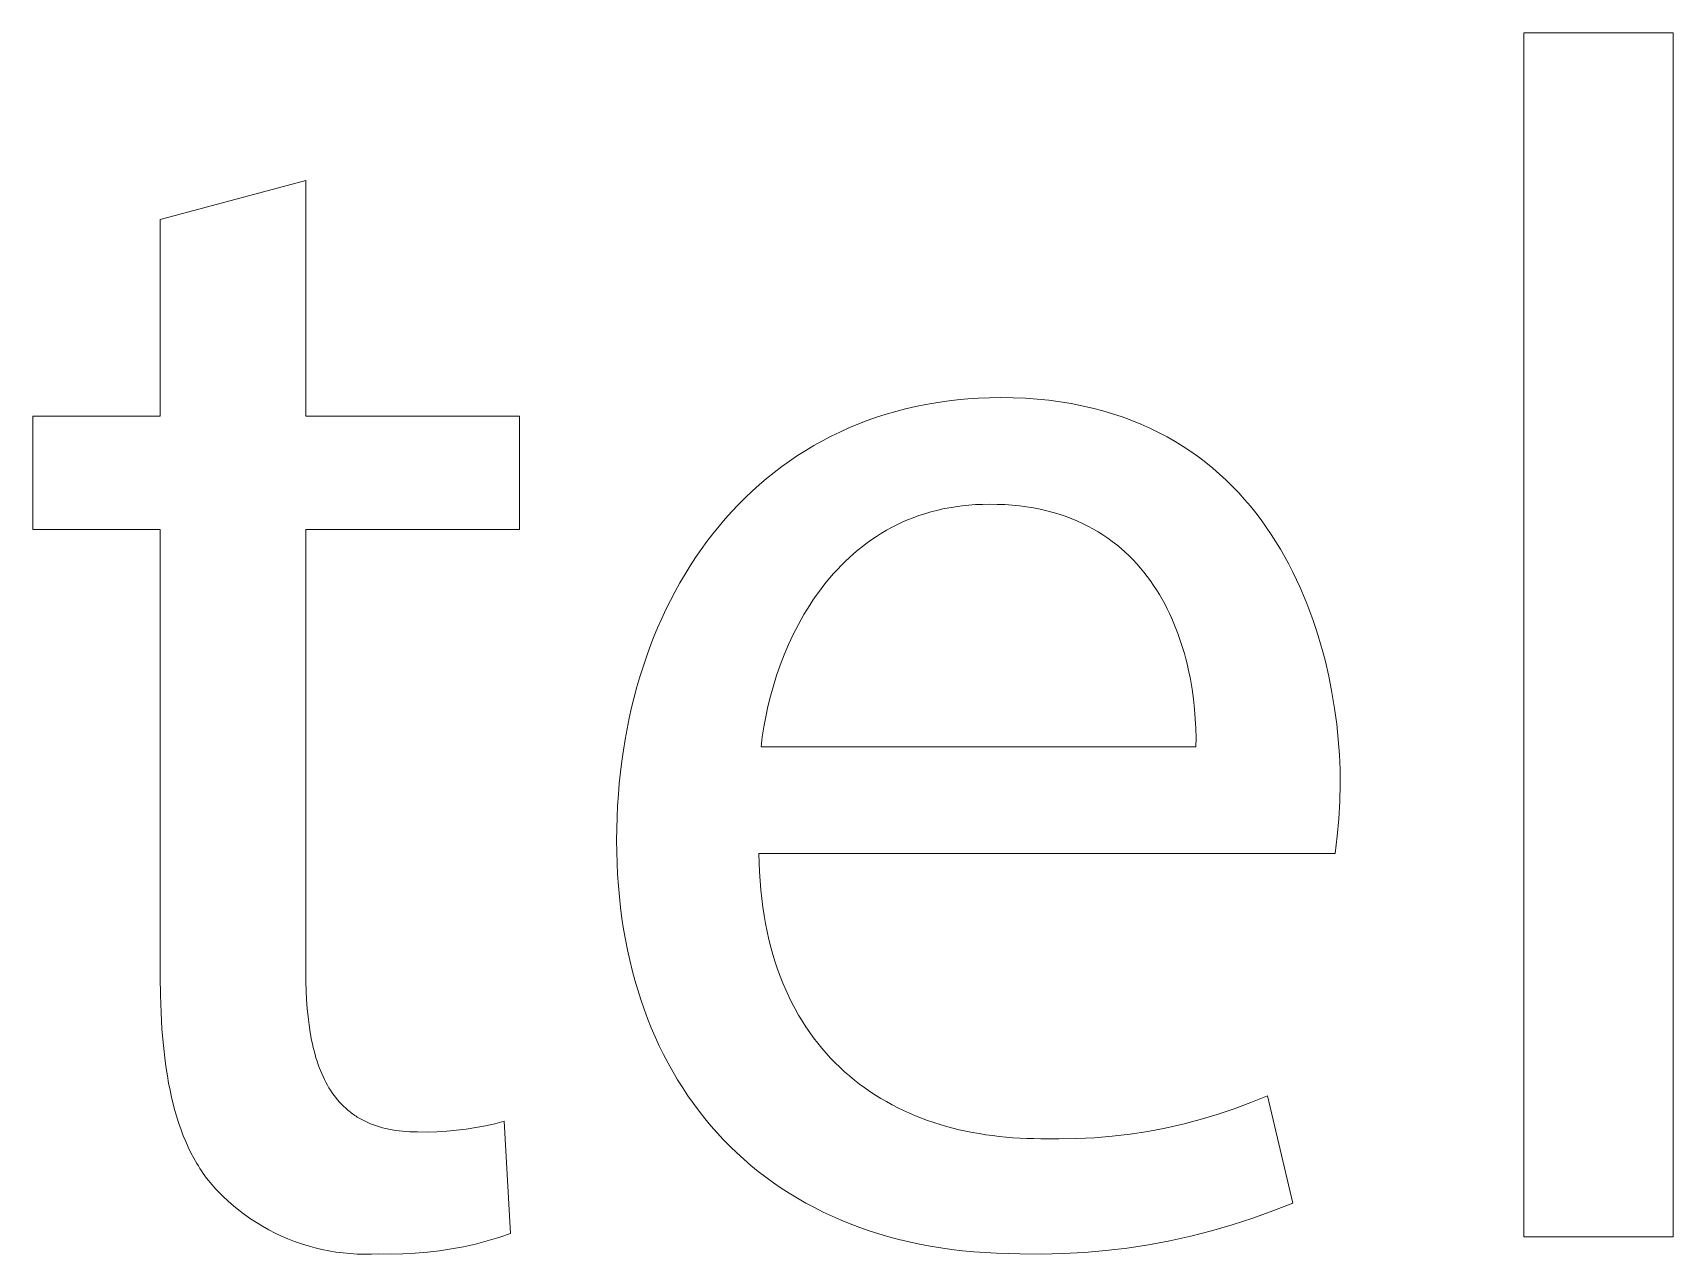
# Model space of a CAD drawing. Header units: millimetres. Extents: x 4001 to 9794, y -321 to 3726.
# Drawn here: x 9116.4 to 9172.5, y -224.9 to -183.2 of the extents above; entities that cross this region are included whole.
import ezdxf

# ---------------------------------------------------------------- set-up
doc = ezdxf.new("R2010")
doc.units = ezdxf.units.MM
doc.header["$MEASUREMENT"] = 0
doc.layers.add('Domyślny', color=7, linetype='Continuous', true_color=0x000000)

msp = doc.modelspace()

# ---------------------------------------------------------------- linework, layer by layer
at = {"layer": 'Domyślny', "color": 18, "lineweight": 15, "true_color": 0x000000}
for p, q in [((9167.342, -183.159), (9172.454, -183.159)), ((9167.342, -224.343), (9167.342, -183.159)), ((9172.454, -183.159), (9172.454, -224.343)), ((9120.713, -189.544), (9125.689, -188.213)), ((9125.689, -188.213), (9125.689, -196.276)), ((9120.713, -196.276), (9120.713, -189.544)), ((9147.242, -195.81), (9147.599, -195.757)), ((9147.599, -195.757), (9147.961, -195.715)), ((9147.961, -195.715), (9148.328, -195.681)), ((9148.328, -195.681), (9148.699, -195.657)), ((9148.699, -195.657), (9149.075, -195.642)), ((9149.075, -195.642), (9149.456, -195.638)), ((9149.456, -195.638), (9149.882, -195.643)), ((9149.882, -195.643), (9150.298, -195.661)), ((9150.298, -195.661), (9150.704, -195.69)), ((9150.704, -195.69), (9151.1, -195.729)), ((9151.1, -195.729), (9151.487, -195.78)), ((9151.487, -195.78), (9151.864, -195.841)), ((9116.353, -200.153), (9116.353, -196.276)), ((9116.353, -196.276), (9120.713, -196.276)), ((9125.689, -196.276), (9133, -196.276)), ((9133, -196.276), (9133, -200.153)), ((9144.886, -196.423), (9145.207, -196.309)), ((9145.207, -196.309), (9145.533, -196.204)), ((9145.533, -196.204), (9145.865, -196.108)), ((9145.865, -196.108), (9146.202, -196.02)), ((9146.202, -196.02), (9146.544, -195.941)), ((9146.544, -195.941), (9146.891, -195.871)), ((9146.891, -195.871), (9147.242, -195.81)), ((9151.864, -195.841), (9152.233, -195.913)), ((9152.233, -195.913), (9152.592, -195.994)), ((9152.592, -195.994), (9152.942, -196.085)), ((9152.942, -196.085), (9153.282, -196.186)), ((9153.282, -196.186), (9153.614, -196.296)), ((9153.614, -196.296), (9153.938, -196.416)), ((9143.653, -196.959), (9143.953, -196.813)), ((9143.953, -196.813), (9144.259, -196.675)), ((9144.259, -196.675), (9144.57, -196.545)), ((9144.57, -196.545), (9144.886, -196.423)), ((9153.938, -196.416), (9154.252, -196.544)), ((9154.252, -196.544), (9154.558, -196.68)), ((9154.558, -196.68), (9154.856, -196.825)), ((9154.856, -196.825), (9155.145, -196.978)), ((9142.507, -197.621), (9142.785, -197.444)), ((9142.785, -197.444), (9143.069, -197.275)), ((9143.069, -197.275), (9143.359, -197.113)), ((9143.359, -197.113), (9143.653, -196.959)), ((9155.145, -196.978), (9155.425, -197.139)), ((9155.425, -197.139), (9155.698, -197.307)), ((9155.698, -197.307), (9155.962, -197.482)), ((9141.706, -198.196), (9141.967, -197.997)), ((9141.967, -197.997), (9142.234, -197.805)), ((9142.234, -197.805), (9142.507, -197.621)), ((9155.962, -197.482), (9156.218, -197.665)), ((9156.218, -197.665), (9156.467, -197.854)), ((9156.467, -197.854), (9156.708, -198.05)), ((9141.2, -198.615), (9141.45, -198.402)), ((9141.45, -198.402), (9141.706, -198.196)), ((9156.708, -198.05), (9156.94, -198.252)), ((9156.94, -198.252), (9157.166, -198.46)), ((9157.166, -198.46), (9157.384, -198.674)), ((9140.484, -199.295), (9140.717, -199.061)), ((9140.717, -199.061), (9140.955, -198.835)), ((9140.955, -198.835), (9141.2, -198.615)), ((9157.384, -198.674), (9157.594, -198.894)), ((9157.594, -198.894), (9157.797, -199.119)), ((9157.797, -199.119), (9157.993, -199.348)), ((9140.036, -199.781), (9140.257, -199.534)), ((9140.257, -199.534), (9140.484, -199.295)), ((9146.658, -199.674), (9146.463, -199.745)), ((9146.857, -199.608), (9146.658, -199.674)), ((9147.06, -199.548), (9146.857, -199.608)), ((9147.266, -199.494), (9147.06, -199.548)), ((9147.477, -199.446), (9147.266, -199.494)), ((9147.693, -199.404), (9147.477, -199.446)), ((9147.912, -199.367), (9147.693, -199.404)), ((9148.135, -199.337), (9147.912, -199.367)), ((9148.363, -199.314), (9148.135, -199.337)), ((9148.594, -199.297), (9148.363, -199.314)), ((9148.83, -199.287), (9148.594, -199.297)), ((9149.071, -199.283), (9148.83, -199.287)), ((9149.337, -199.287), (9149.071, -199.283)), ((9149.597, -199.298), (9149.337, -199.287)), ((9149.851, -199.316), (9149.597, -199.298)), ((9150.098, -199.341), (9149.851, -199.316)), ((9150.339, -199.373), (9150.098, -199.341)), ((9150.575, -199.411), (9150.339, -199.373)), ((9150.804, -199.456), (9150.575, -199.411)), ((9151.028, -199.507), (9150.804, -199.456)), ((9151.245, -199.564), (9151.028, -199.507)), ((9151.457, -199.627), (9151.245, -199.564)), ((9151.663, -199.696), (9151.457, -199.627)), ((9151.863, -199.771), (9151.663, -199.696)), ((9157.993, -199.348), (9158.182, -199.583)), ((9158.182, -199.583), (9158.363, -199.822)), ((9120.713, -200.153), (9116.353, -200.153)), ((9120.713, -215.47), (9120.713, -200.153)), ((9133, -200.153), (9125.689, -200.153)), ((9125.689, -200.153), (9125.689, -215.296)), ((9139.612, -200.292), (9139.821, -200.033)), ((9139.821, -200.033), (9140.036, -199.781)), ((9145.377, -200.277), (9145.209, -200.383)), ((9145.548, -200.176), (9145.377, -200.277)), ((9145.723, -200.08), (9145.548, -200.176)), ((9145.902, -199.989), (9145.723, -200.08)), ((9146.085, -199.902), (9145.902, -199.989)), ((9146.272, -199.821), (9146.085, -199.902)), ((9146.463, -199.745), (9146.272, -199.821)), ((9152.058, -199.851), (9151.863, -199.771)), ((9152.247, -199.937), (9152.058, -199.851)), ((9152.431, -200.028), (9152.247, -199.937)), ((9152.61, -200.124), (9152.431, -200.028)), ((9152.783, -200.224), (9152.61, -200.124)), ((9152.951, -200.33), (9152.783, -200.224)), ((9158.363, -199.822), (9158.538, -200.066)), ((9158.538, -200.066), (9158.706, -200.313)), ((9139.021, -201.104), (9139.212, -200.828)), ((9139.212, -200.828), (9139.409, -200.557)), ((9139.409, -200.557), (9139.612, -200.292)), ((9144.73, -200.724), (9144.577, -200.846)), ((9144.886, -200.606), (9144.73, -200.724)), ((9145.046, -200.492), (9144.886, -200.606)), ((9145.209, -200.383), (9145.046, -200.492)), ((9153.113, -200.44), (9152.951, -200.33)), ((9153.271, -200.554), (9153.113, -200.44)), ((9153.423, -200.673), (9153.271, -200.554)), ((9153.571, -200.796), (9153.423, -200.673)), ((9153.713, -200.923), (9153.571, -200.796)), ((9158.706, -200.313), (9158.867, -200.564)), ((9158.867, -200.564), (9159.022, -200.819)), ((9159.022, -200.819), (9159.17, -201.077)), ((9138.658, -201.675), (9138.837, -201.387)), ((9138.837, -201.387), (9139.021, -201.104)), ((9144.005, -201.371), (9143.871, -201.511)), ((9144.142, -201.234), (9144.005, -201.371)), ((9144.284, -201.101), (9144.142, -201.234)), ((9144.429, -200.972), (9144.284, -201.101)), ((9144.577, -200.846), (9144.429, -200.972)), ((9153.851, -201.053), (9153.713, -200.923)), ((9153.984, -201.188), (9153.851, -201.053)), ((9154.112, -201.325), (9153.984, -201.188)), ((9154.235, -201.466), (9154.112, -201.325)), ((9159.17, -201.077), (9159.311, -201.338)), ((9159.311, -201.338), (9159.447, -201.602)), ((9138.486, -201.968), (9138.658, -201.675)), ((9143.49, -201.948), (9143.37, -202.1)), ((9143.613, -201.799), (9143.49, -201.948)), ((9143.74, -201.654), (9143.613, -201.799)), ((9143.871, -201.511), (9143.74, -201.654)), ((9154.354, -201.61), (9154.235, -201.466)), ((9154.469, -201.758), (9154.354, -201.61)), ((9154.579, -201.908), (9154.469, -201.758)), ((9154.684, -202.06), (9154.579, -201.908)), ((9159.447, -201.602), (9159.576, -201.868)), ((9159.576, -201.868), (9159.699, -202.136)), ((9138.16, -202.572), (9138.32, -202.268)), ((9138.32, -202.268), (9138.486, -201.968)), ((9143.141, -202.41), (9143.032, -202.569)), ((9143.254, -202.254), (9143.141, -202.41)), ((9143.37, -202.1), (9143.254, -202.254)), ((9154.785, -202.215), (9154.684, -202.06)), ((9154.882, -202.373), (9154.785, -202.215)), ((9154.975, -202.533), (9154.882, -202.373)), ((9159.699, -202.136), (9159.816, -202.407)), ((9159.816, -202.407), (9159.927, -202.679)), ((9137.86, -203.196), (9138.007, -202.881)), ((9138.007, -202.881), (9138.16, -202.572)), ((9142.725, -203.058), (9142.629, -203.225)), ((9142.824, -202.893), (9142.725, -203.058)), ((9142.926, -202.73), (9142.824, -202.893)), ((9143.032, -202.569), (9142.926, -202.73)), ((9155.063, -202.695), (9154.975, -202.533)), ((9155.148, -202.858), (9155.063, -202.695)), ((9155.228, -203.024), (9155.148, -202.858)), ((9155.305, -203.191), (9155.228, -203.024)), ((9159.927, -202.679), (9160.032, -202.953)), ((9160.032, -202.953), (9160.131, -203.228)), ((9137.585, -203.84), (9137.719, -203.516)), ((9137.719, -203.516), (9137.86, -203.196)), ((9142.447, -203.564), (9142.362, -203.735)), ((9142.537, -203.394), (9142.447, -203.564)), ((9142.629, -203.225), (9142.537, -203.394)), ((9155.378, -203.36), (9155.305, -203.191)), ((9155.446, -203.529), (9155.378, -203.36)), ((9155.512, -203.7), (9155.446, -203.529)), ((9160.131, -203.228), (9160.225, -203.504)), ((9160.225, -203.504), (9160.313, -203.781)), ((9137.337, -204.503), (9137.458, -204.169)), ((9137.458, -204.169), (9137.585, -203.84)), ((9142.2, -204.081), (9142.051, -204.432)), ((9142.279, -203.908), (9142.2, -204.081)), ((9142.362, -203.735), (9142.279, -203.908)), ((9155.573, -203.872), (9155.512, -203.7)), ((9155.631, -204.045), (9155.573, -203.872)), ((9155.685, -204.218), (9155.631, -204.045)), ((9160.313, -203.781), (9160.396, -204.058)), ((9160.396, -204.058), (9160.474, -204.336)), ((9137.222, -204.842), (9137.337, -204.503)), ((9142.051, -204.432), (9141.915, -204.785)), ((9155.736, -204.392), (9155.685, -204.218)), ((9155.784, -204.566), (9155.736, -204.392)), ((9155.828, -204.74), (9155.784, -204.566)), ((9155.869, -204.915), (9155.828, -204.74)), ((9160.474, -204.336), (9160.546, -204.614)), ((9160.546, -204.614), (9160.675, -205.168)), ((9137.013, -205.531), (9137.115, -205.184)), ((9137.115, -205.184), (9137.222, -204.842)), ((9141.791, -205.139), (9141.679, -205.495)), ((9141.915, -204.785), (9141.791, -205.139)), ((9155.941, -205.263), (9155.869, -204.915)), ((9156, -205.609), (9155.941, -205.263)), ((9160.675, -205.168), (9160.784, -205.719)), ((9136.831, -206.238), (9136.919, -205.883)), ((9136.919, -205.883), (9137.013, -205.531)), ((9141.58, -205.849), (9141.493, -206.203)), ((9141.679, -205.495), (9141.58, -205.849)), ((9156.048, -205.952), (9156, -205.609)), ((9160.784, -205.719), (9160.874, -206.265)), ((9136.751, -206.597), (9136.831, -206.238)), ((9141.493, -206.203), (9141.417, -206.553)), ((9156.085, -206.291), (9156.048, -205.952)), ((9156.111, -206.624), (9156.085, -206.291)), ((9160.874, -206.265), (9160.947, -206.805)), ((9136.609, -207.328), (9136.676, -206.961)), ((9136.676, -206.961), (9136.751, -206.597)), ((9141.353, -206.9), (9141.3, -207.242)), ((9141.417, -206.553), (9141.353, -206.9)), ((9156.127, -206.951), (9156.111, -206.624)), ((9156.134, -207.269), (9156.127, -206.951)), ((9160.947, -206.805), (9161.001, -207.335)), ((9136.549, -207.698), (9136.609, -207.328)), ((9141.3, -207.242), (9141.258, -207.578)), ((9156.131, -207.578), (9156.134, -207.269)), ((9161.001, -207.335), (9161.039, -207.854)), ((9136.449, -208.45), (9136.496, -208.072)), ((9136.496, -208.072), (9136.549, -207.698)), ((9141.258, -207.578), (9156.131, -207.578)), ((9161.039, -207.854), (9161.062, -208.36)), ((9136.41, -208.831), (9136.449, -208.45)), ((9161.062, -208.36), (9161.069, -208.851)), ((9136.352, -209.602), (9136.378, -209.215)), ((9136.378, -209.215), (9136.41, -208.831)), ((9161.069, -208.851), (9161.054, -209.446)), ((9136.334, -209.992), (9136.352, -209.602)), ((9161.054, -209.446), (9161.02, -210.04)), ((9136.324, -210.385), (9136.334, -209.992)), ((9161.02, -210.04), (9160.967, -210.633)), ((9136.32, -210.78), (9136.324, -210.385)), ((9136.324, -211.174), (9136.32, -210.78)), ((9160.967, -210.633), (9160.895, -211.224)), ((9136.335, -211.564), (9136.324, -211.174)), ((9141.181, -211.224), (9141.189, -211.545)), ((9160.895, -211.224), (9141.181, -211.224)), ((9136.354, -211.95), (9136.335, -211.564)), ((9136.38, -212.331), (9136.354, -211.95)), ((9141.189, -211.545), (9141.203, -211.859)), ((9141.203, -211.859), (9141.223, -212.168)), ((9136.414, -212.708), (9136.38, -212.331)), ((9141.223, -212.168), (9141.249, -212.471)), ((9141.249, -212.471), (9141.281, -212.769)), ((9136.454, -213.081), (9136.414, -212.708)), ((9136.503, -213.45), (9136.454, -213.081)), ((9141.281, -212.769), (9141.319, -213.06)), ((9141.319, -213.06), (9141.363, -213.346)), ((9136.558, -213.813), (9136.503, -213.45)), ((9141.363, -213.346), (9141.413, -213.626)), ((9141.413, -213.626), (9141.468, -213.9)), ((9136.621, -214.173), (9136.558, -213.813)), ((9136.691, -214.527), (9136.621, -214.173)), ((9141.468, -213.9), (9141.529, -214.169)), ((9141.529, -214.169), (9141.595, -214.432)), ((9136.768, -214.877), (9136.691, -214.527)), ((9141.595, -214.432), (9141.667, -214.689)), ((9141.667, -214.689), (9141.744, -214.941)), ((9125.689, -215.296), (9125.692, -215.617)), ((9136.852, -215.222), (9136.768, -214.877)), ((9136.944, -215.563), (9136.852, -215.222)), ((9141.744, -214.941), (9141.827, -215.187)), ((9141.827, -215.187), (9141.914, -215.427)), ((9141.914, -215.427), (9142.007, -215.662)), ((9120.719, -216.079), (9120.713, -215.47)), ((9125.692, -215.617), (9125.701, -215.929)), ((9125.701, -215.929), (9125.716, -216.233)), ((9137.042, -215.898), (9136.944, -215.563)), ((9137.147, -216.228), (9137.042, -215.898)), ((9142.007, -215.662), (9142.105, -215.892)), ((9142.105, -215.892), (9142.208, -216.116)), ((9120.738, -216.669), (9120.719, -216.079)), ((9125.716, -216.233), (9125.737, -216.527)), ((9125.737, -216.527), (9125.765, -216.813)), ((9137.26, -216.554), (9137.147, -216.228)), ((9142.208, -216.116), (9142.315, -216.334)), ((9142.315, -216.334), (9142.427, -216.548)), ((9142.427, -216.548), (9142.544, -216.756)), ((9120.77, -217.24), (9120.738, -216.669)), ((9125.765, -216.813), (9125.799, -217.089)), ((9125.799, -217.089), (9125.84, -217.356)), ((9137.379, -216.874), (9137.26, -216.554)), ((9137.505, -217.189), (9137.379, -216.874)), ((9142.544, -216.756), (9142.666, -216.958)), ((9142.666, -216.958), (9142.792, -217.155)), ((9120.817, -217.792), (9120.77, -217.24)), ((9125.84, -217.356), (9125.887, -217.614)), ((9125.887, -217.614), (9125.914, -217.739)), ((9137.638, -217.499), (9137.505, -217.189)), ((9137.778, -217.803), (9137.638, -217.499)), ((9142.792, -217.155), (9142.922, -217.347)), ((9142.922, -217.347), (9143.057, -217.533)), ((9143.057, -217.533), (9143.196, -217.715)), ((9120.877, -218.324), (9120.817, -217.792)), ((9125.914, -217.739), (9125.942, -217.862)), ((9125.942, -217.862), (9125.972, -217.982)), ((9125.972, -217.982), (9126.004, -218.101)), ((9126.004, -218.101), (9126.038, -218.216)), ((9126.038, -218.216), (9126.073, -218.33)), ((9137.925, -218.103), (9137.778, -217.803)), ((9138.078, -218.396), (9137.925, -218.103)), ((9143.196, -217.715), (9143.339, -217.891)), ((9143.339, -217.891), (9143.487, -218.062)), ((9143.487, -218.062), (9143.638, -218.227)), ((9143.638, -218.227), (9143.793, -218.388)), ((9120.914, -218.582), (9120.877, -218.324)), ((9120.954, -218.836), (9120.914, -218.582)), ((9126.073, -218.33), (9126.111, -218.441)), ((9126.111, -218.441), (9126.15, -218.549)), ((9126.15, -218.549), (9126.191, -218.655)), ((9126.191, -218.655), (9126.235, -218.759)), ((9126.235, -218.759), (9126.28, -218.86)), ((9138.239, -218.684), (9138.078, -218.396)), ((9138.405, -218.967), (9138.239, -218.684)), ((9143.793, -218.388), (9143.953, -218.543)), ((9143.953, -218.543), (9144.116, -218.694)), ((9144.116, -218.694), (9144.282, -218.839)), ((9120.998, -219.084), (9120.954, -218.836)), ((9121.046, -219.327), (9120.998, -219.084)), ((9121.098, -219.565), (9121.046, -219.327)), ((9126.28, -218.86), (9126.327, -218.958)), ((9126.327, -218.958), (9126.376, -219.054)), ((9126.376, -219.054), (9126.427, -219.148)), ((9126.427, -219.148), (9126.48, -219.239)), ((9126.48, -219.239), (9126.536, -219.327)), ((9126.536, -219.327), (9126.593, -219.413)), ((9138.579, -219.244), (9138.405, -218.967)), ((9138.759, -219.515), (9138.579, -219.244)), ((9144.282, -218.839), (9144.452, -218.979)), ((9144.452, -218.979), (9144.626, -219.115)), ((9144.626, -219.115), (9144.803, -219.245)), ((9144.803, -219.245), (9144.984, -219.37)), ((9121.154, -219.798), (9121.098, -219.565)), ((9121.214, -220.025), (9121.154, -219.798)), ((9126.593, -219.413), (9126.652, -219.497)), ((9126.652, -219.497), (9126.714, -219.578)), ((9126.714, -219.578), (9126.778, -219.656)), ((9126.778, -219.656), (9126.843, -219.732)), ((9126.843, -219.732), (9126.911, -219.805)), ((9126.911, -219.805), (9126.982, -219.875)), ((9126.982, -219.875), (9127.054, -219.943)), ((9138.945, -219.78), (9138.759, -219.515)), ((9139.139, -220.04), (9138.945, -219.78)), ((9144.984, -219.37), (9145.168, -219.491)), ((9145.168, -219.491), (9145.355, -219.606)), ((9145.355, -219.606), (9145.545, -219.717)), ((9145.545, -219.717), (9145.738, -219.823)), ((9145.738, -219.823), (9145.934, -219.924)), ((9157.441, -219.964), (9158.014, -219.751)), ((9158.014, -219.751), (9158.581, -219.518)), ((9158.581, -219.518), (9159.449, -223.184)), ((9121.279, -220.247), (9121.214, -220.025)), ((9121.348, -220.464), (9121.279, -220.247)), ((9121.422, -220.676), (9121.348, -220.464)), ((9127.054, -219.943), (9127.091, -219.976)), ((9127.091, -219.976), (9127.129, -220.008)), ((9127.129, -220.008), (9127.167, -220.04)), ((9127.167, -220.04), (9127.206, -220.071)), ((9127.206, -220.071), (9127.245, -220.101)), ((9127.245, -220.101), (9127.285, -220.131)), ((9127.285, -220.131), (9127.325, -220.16)), ((9127.325, -220.16), (9127.366, -220.188)), ((9127.366, -220.188), (9127.408, -220.216)), ((9127.408, -220.216), (9127.45, -220.243)), ((9127.45, -220.243), (9127.493, -220.269)), ((9127.493, -220.269), (9127.536, -220.295)), ((9127.536, -220.295), (9127.625, -220.344)), ((9127.625, -220.344), (9127.716, -220.39)), ((9127.716, -220.39), (9127.809, -220.434)), ((9127.809, -220.434), (9127.905, -220.475)), ((9127.905, -220.475), (9128.003, -220.513)), ((9131.83, -220.543), (9132.156, -220.471)), ((9132.156, -220.471), (9132.479, -220.388)), ((9132.479, -220.388), (9132.692, -224.227)), ((9139.338, -220.294), (9139.139, -220.04)), ((9139.544, -220.541), (9139.338, -220.294)), ((9145.934, -219.924), (9146.133, -220.02)), ((9146.133, -220.02), (9146.335, -220.112)), ((9146.335, -220.112), (9146.539, -220.198)), ((9146.539, -220.198), (9146.746, -220.28)), ((9146.746, -220.28), (9146.956, -220.358)), ((9146.956, -220.358), (9147.168, -220.431)), ((9147.168, -220.431), (9147.382, -220.499)), ((9155.681, -220.485), (9156.273, -220.331)), ((9156.273, -220.331), (9156.86, -220.157)), ((9156.86, -220.157), (9157.441, -219.964)), ((9121.5, -220.882), (9121.422, -220.676)), ((9121.583, -221.082), (9121.5, -220.882)), ((9128.003, -220.513), (9128.103, -220.549)), ((9128.103, -220.549), (9128.206, -220.581)), ((9128.206, -220.581), (9128.312, -220.611)), ((9128.312, -220.611), (9128.42, -220.638)), ((9128.42, -220.638), (9128.53, -220.663)), ((9128.53, -220.663), (9128.644, -220.684)), ((9128.644, -220.684), (9128.759, -220.703)), ((9128.759, -220.703), (9128.878, -220.719)), ((9128.878, -220.719), (9128.999, -220.732)), ((9128.999, -220.732), (9129.122, -220.742)), ((9129.122, -220.742), (9129.248, -220.749)), ((9129.248, -220.749), (9129.377, -220.753)), ((9129.377, -220.753), (9129.509, -220.755)), ((9129.509, -220.755), (9129.842, -220.756)), ((9129.842, -220.756), (9130.176, -220.747)), ((9130.176, -220.747), (9130.509, -220.727)), ((9130.509, -220.727), (9130.841, -220.697)), ((9130.841, -220.697), (9131.173, -220.656)), ((9131.173, -220.656), (9131.502, -220.604)), ((9131.502, -220.604), (9131.83, -220.543)), ((9139.757, -220.783), (9139.544, -220.541)), ((9139.975, -221.018), (9139.757, -220.783)), ((9140.201, -221.248), (9139.975, -221.018)), ((9147.382, -220.499), (9147.599, -220.562)), ((9147.599, -220.562), (9147.818, -220.621)), ((9147.818, -220.621), (9148.039, -220.676)), ((9148.039, -220.676), (9148.262, -220.725)), ((9148.262, -220.725), (9148.487, -220.771)), ((9148.487, -220.771), (9148.714, -220.812)), ((9148.714, -220.812), (9148.942, -220.848)), ((9148.942, -220.848), (9149.173, -220.88)), ((9149.173, -220.88), (9149.405, -220.908)), ((9149.405, -220.908), (9149.638, -220.932)), ((9149.638, -220.932), (9149.873, -220.951)), ((9149.873, -220.951), (9150.11, -220.966)), ((9150.11, -220.966), (9150.347, -220.976)), ((9150.347, -220.976), (9150.586, -220.982)), ((9150.586, -220.982), (9150.826, -220.984)), ((9150.826, -220.984), (9151.438, -220.994)), ((9151.438, -220.994), (9152.05, -220.983)), ((9152.05, -220.983), (9152.661, -220.951)), ((9152.661, -220.951), (9153.27, -220.899)), ((9153.27, -220.899), (9153.878, -220.826)), ((9153.878, -220.826), (9154.483, -220.733)), ((9154.483, -220.733), (9155.084, -220.619)), ((9155.084, -220.619), (9155.681, -220.485)), ((9121.67, -221.278), (9121.583, -221.082)), ((9121.762, -221.467), (9121.67, -221.278)), ((9121.859, -221.651), (9121.762, -221.467)), ((9140.432, -221.471), (9140.201, -221.248)), ((9140.67, -221.687), (9140.432, -221.471)), ((9121.961, -221.83), (9121.859, -221.651)), ((9122.014, -221.917), (9121.961, -221.83)), ((9122.068, -222.002), (9122.014, -221.917)), ((9122.124, -222.087), (9122.068, -222.002)), ((9122.18, -222.17), (9122.124, -222.087)), ((9140.914, -221.898), (9140.67, -221.687)), ((9141.164, -222.101), (9140.914, -221.898)), ((9141.42, -222.299), (9141.164, -222.101)), ((9122.238, -222.251), (9122.18, -222.17)), ((9122.297, -222.331), (9122.238, -222.251)), ((9122.358, -222.409), (9122.297, -222.331)), ((9122.42, -222.487), (9122.358, -222.409)), ((9122.483, -222.562), (9122.42, -222.487)), ((9122.547, -222.636), (9122.483, -222.562)), ((9122.613, -222.709), (9122.547, -222.636)), ((9122.68, -222.78), (9122.613, -222.709)), ((9141.682, -222.489), (9141.42, -222.299)), ((9141.951, -222.674), (9141.682, -222.489)), ((9142.225, -222.851), (9141.951, -222.674)), ((9122.852, -222.953), (9122.68, -222.78)), ((9123.03, -223.119), (9122.852, -222.953)), ((9123.213, -223.28), (9123.03, -223.119)), ((9123.402, -223.433), (9123.213, -223.28)), ((9142.505, -223.021), (9142.225, -222.851)), ((9142.792, -223.185), (9142.505, -223.021)), ((9143.084, -223.342), (9142.792, -223.185)), ((9159.449, -223.184), (9158.765, -223.457)), ((9123.596, -223.58), (9123.402, -223.433)), ((9123.795, -223.721), (9123.596, -223.58)), ((9123.999, -223.854), (9123.795, -223.721)), ((9143.382, -223.492), (9143.084, -223.342)), ((9143.686, -223.634), (9143.382, -223.492)), ((9143.996, -223.77), (9143.686, -223.634)), ((9144.311, -223.898), (9143.996, -223.77)), ((9158.073, -223.708), (9157.373, -223.935)), ((9158.765, -223.457), (9158.073, -223.708)), ((9124.207, -223.98), (9123.999, -223.854)), ((9124.42, -224.099), (9124.207, -223.98)), ((9124.636, -224.21), (9124.42, -224.099)), ((9124.857, -224.314), (9124.636, -224.21)), ((9125.08, -224.411), (9124.857, -224.314)), ((9132.296, -224.361), (9131.896, -224.481)), ((9132.692, -224.227), (9132.296, -224.361)), ((9144.633, -224.02), (9144.311, -223.898)), ((9144.96, -224.133), (9144.633, -224.02)), ((9145.292, -224.24), (9144.96, -224.133)), ((9145.63, -224.339), (9145.292, -224.24)), ((9145.974, -224.43), (9145.63, -224.339)), ((9155.953, -224.322), (9155.234, -224.48)), ((9156.666, -224.14), (9155.953, -224.322)), ((9157.373, -223.935), (9156.666, -224.14)), ((9172.454, -224.343), (9167.342, -224.343)), ((9125.307, -224.499), (9125.08, -224.411)), ((9125.537, -224.579), (9125.307, -224.499)), ((9125.77, -224.652), (9125.537, -224.579)), ((9126.004, -224.716), (9125.77, -224.652)), ((9126.241, -224.772), (9126.004, -224.716)), ((9126.48, -224.82), (9126.241, -224.772)), ((9126.72, -224.86), (9126.48, -224.82)), ((9126.962, -224.891), (9126.72, -224.86)), ((9127.204, -224.914), (9126.962, -224.891)), ((9127.447, -224.929), (9127.204, -224.914)), ((9127.691, -224.935), (9127.447, -224.929)), ((9127.934, -224.932), (9127.691, -224.935)), ((9128.178, -224.922), (9127.934, -224.932)), ((9128.595, -224.93), (9128.178, -224.922)), ((9129.013, -224.924), (9128.595, -224.93)), ((9129.43, -224.904), (9129.013, -224.924)), ((9129.846, -224.869), (9129.43, -224.904)), ((9130.261, -224.82), (9129.846, -224.869)), ((9130.674, -224.756), (9130.261, -224.82)), ((9131.084, -224.679), (9130.674, -224.756)), ((9131.492, -224.587), (9131.084, -224.679)), ((9131.896, -224.481), (9131.492, -224.587)), ((9146.323, -224.514), (9145.974, -224.43)), ((9146.678, -224.59), (9146.323, -224.514)), ((9147.038, -224.659), (9146.678, -224.59)), ((9147.404, -224.719), (9147.038, -224.659)), ((9147.775, -224.772), (9147.404, -224.719)), ((9148.152, -224.817), (9147.775, -224.772)), ((9148.533, -224.854), (9148.152, -224.817)), ((9148.92, -224.882), (9148.533, -224.854)), ((9149.312, -224.903), (9148.92, -224.882)), ((9149.71, -224.915), (9149.312, -224.903)), ((9150.112, -224.92), (9149.71, -224.915)), ((9150.848, -224.929), (9150.112, -224.92)), ((9151.584, -224.914), (9150.848, -224.929)), ((9152.319, -224.875), (9151.584, -224.914)), ((9153.052, -224.812), (9152.319, -224.875)), ((9153.783, -224.725), (9153.052, -224.812)), ((9154.511, -224.615), (9153.783, -224.725)), ((9155.234, -224.48), (9154.511, -224.615))]:
    msp.add_line(p, q, dxfattribs=at)

doc.saveas('drawing.dxf')
